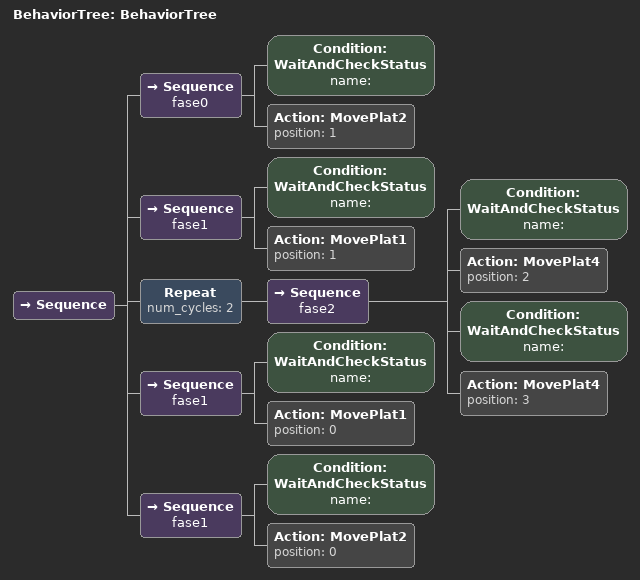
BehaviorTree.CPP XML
<?xml version="1.0"?>
<root main_tree_to_execute="BehaviorTree">
    <BehaviorTree ID="BehaviorTree">
        <Sequence>
            <Sequence name="fase0">
                <Condition ID="WaitAndCheckStatus" name=""/>
                <Action ID="MovePlat2" position="1"/>
            </Sequence>
            <Sequence name="fase1">
                <Condition ID="WaitAndCheckStatus" name=""/>
                <Action ID="MovePlat1" position="1"/>
            </Sequence>
            <Repeat num_cycles="2">
                <Sequence name="fase2">
                    <Condition ID="WaitAndCheckStatus" name=""/>
                    <Action ID="MovePlat4" position="2"/>
                    <Condition ID="WaitAndCheckStatus" name=""/>
                    <Action ID="MovePlat4" position="3"/>
                </Sequence>
            </Repeat>
            <Sequence name="fase1">
                <Condition ID="WaitAndCheckStatus" name=""/>
                <Action ID="MovePlat1" position="0"/>
            </Sequence>
            <Sequence name="fase1">
                <Condition ID="WaitAndCheckStatus" name=""/>
                <Action ID="MovePlat2" position="0"/>
            </Sequence>
        </Sequence>
    </BehaviorTree>
</root>
